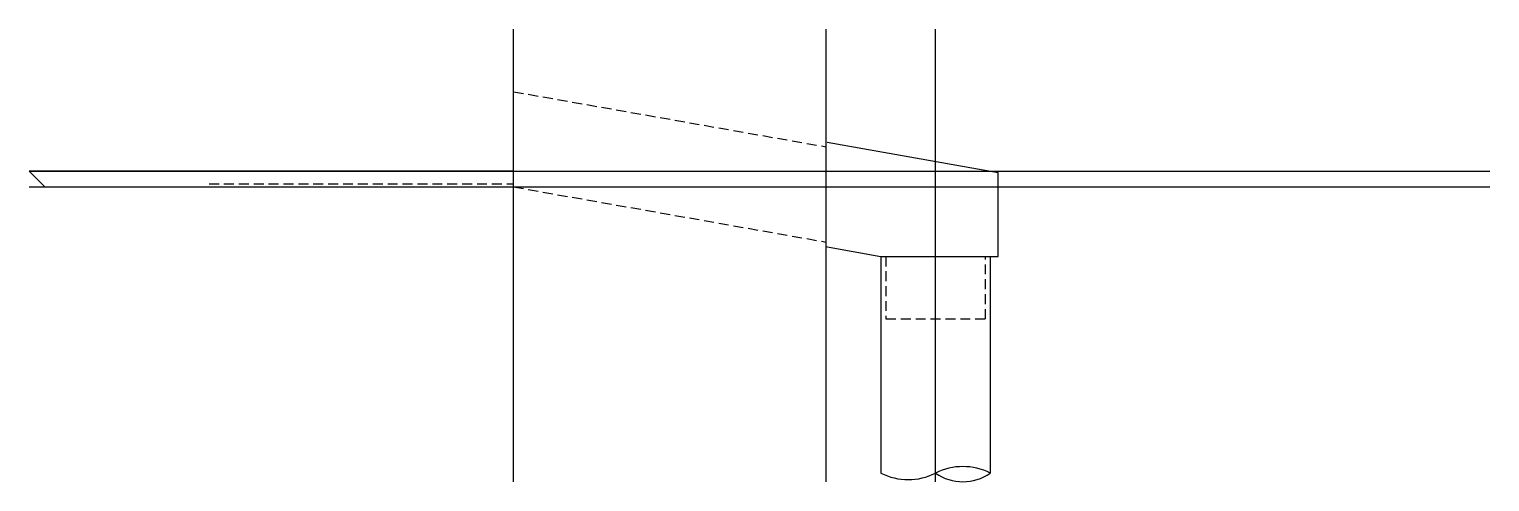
# Model space of a CAD drawing. Extents: x -310 to 625, y -199 to 91.
import ezdxf

# ---------------------------------------------------------------- set-up
doc = ezdxf.new("R2010")
doc.units = 0
doc.linetypes.add('HIDDEN', pattern=[9.525, 6.35, -3.175])
doc.layers.get('0').update_dxf_attribs({"linetype": 'CONTINUOUS'})

msp = doc.modelspace()

# ---------------------------------------------------------------- linework, layer by layer
at = {"linetype": 'CONTINUOUS'}
for p, q in [((0, -198.7), (0, 90.93)), ((200, -198.7), (200, 90.93)), ((270, -198.7), (270, 90.93)), ((200.52, 18.61), (310, -0.69)), ((-310, 0), (624.64, 0)), ((0, 0), (-310, 0)), ((-310, 0), (-300, -10)), ((0, -10), (0, 0)), ((310, -54.48), (310, -0.69)), ((-310, -10), (624.64, -10)), ((-300, -10), (0, -10)), ((199.48, -48.22), (235, -54.48)), ((235, -54.48), (235, -193.12)), ((235, -54.48), (310, -54.48)), ((305, -54.48), (305, -193.12))]:
    msp.add_line(p, q, dxfattribs=at)
at = {"linetype": 'HIDDEN'}
for p, q in [((0, -8), (0, 90.93)), ((0, 50.93), (200, 15.66)), ((-194.88, -8), (0, -8)), ((0, -10), (200, -45.27)), ((238.25, -54.48), (238.25, -94.48)), ((301.99, -94.48), (301.99, -54.48)), ((238.25, -94.48), (301.99, -94.48))]:
    msp.add_line(p, q, dxfattribs=at)
at = {"linetype": 'CONTINUOUS'}
for centre, radius, start, end in [((252.5, -158.76), 38.56, 243.00979, 296.99021), ((287.5, -227.95), 38.98, 63.32378, 116.67622), ((287.5, -168.49), 30.21, 234.6002, 305.3998)]:
    msp.add_arc(centre, radius, start, end, dxfattribs=at)

doc.saveas('drawing.dxf')
